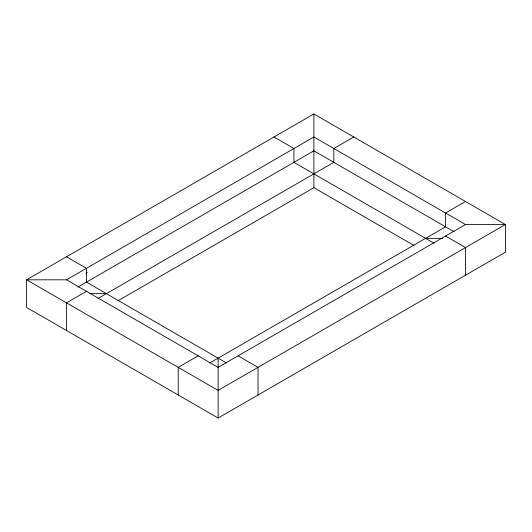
<?xml version="1.0" encoding="UTF-8"?>
<svg xmlns="http://www.w3.org/2000/svg" width="532" height="532" viewBox="0 0 532 532"><rect width="100%" height="100%" fill="white"/><g stroke="black" fill="none" stroke-linecap="round" stroke-linejoin="round"><path stroke-width="0.8" d="M313.88 113.961L26.6 279.819L26.6 307.463L218.12 418.039L505.4 252.181L505.4 224.537L313.88 113.961L313.88 187.676L117.885 300.833M66.5 279.819L313.88 136.997L465.5 224.537L505.4 224.537L218.12 390.395L26.6 279.819L66.5 279.819L218.12 367.359L465.5 224.537M85.885 273.235L87.321 272.411M77.898 287.061L313.88 150.822L454.102 231.772M86.45 291.337L66.5 302.854L66.5 330.498M353.78 136.997L333.83 148.514L333.83 162.34L97.848 298.578M198.17 355.842L178.22 367.359L178.22 395.003M465.5 201.502L445.55 213.019L445.55 226.838L209.568 363.083M425.6 238.356L442.697 238.356M89.775 293.644L106.4 293.644M273.98 136.997L293.93 148.514L293.93 162.34L434.152 243.29M445.55 236.055L465.5 247.573L465.5 275.217M313.88 187.676L414.142 245.565M66.5 256.783L86.45 268.301L86.45 282.126L226.672 363.083M238.07 355.842L258.02 367.359L258.02 395.003M218.12 358.142L218.12 367.193M218.12 367.359L218.12 418.039"/></g></svg>
